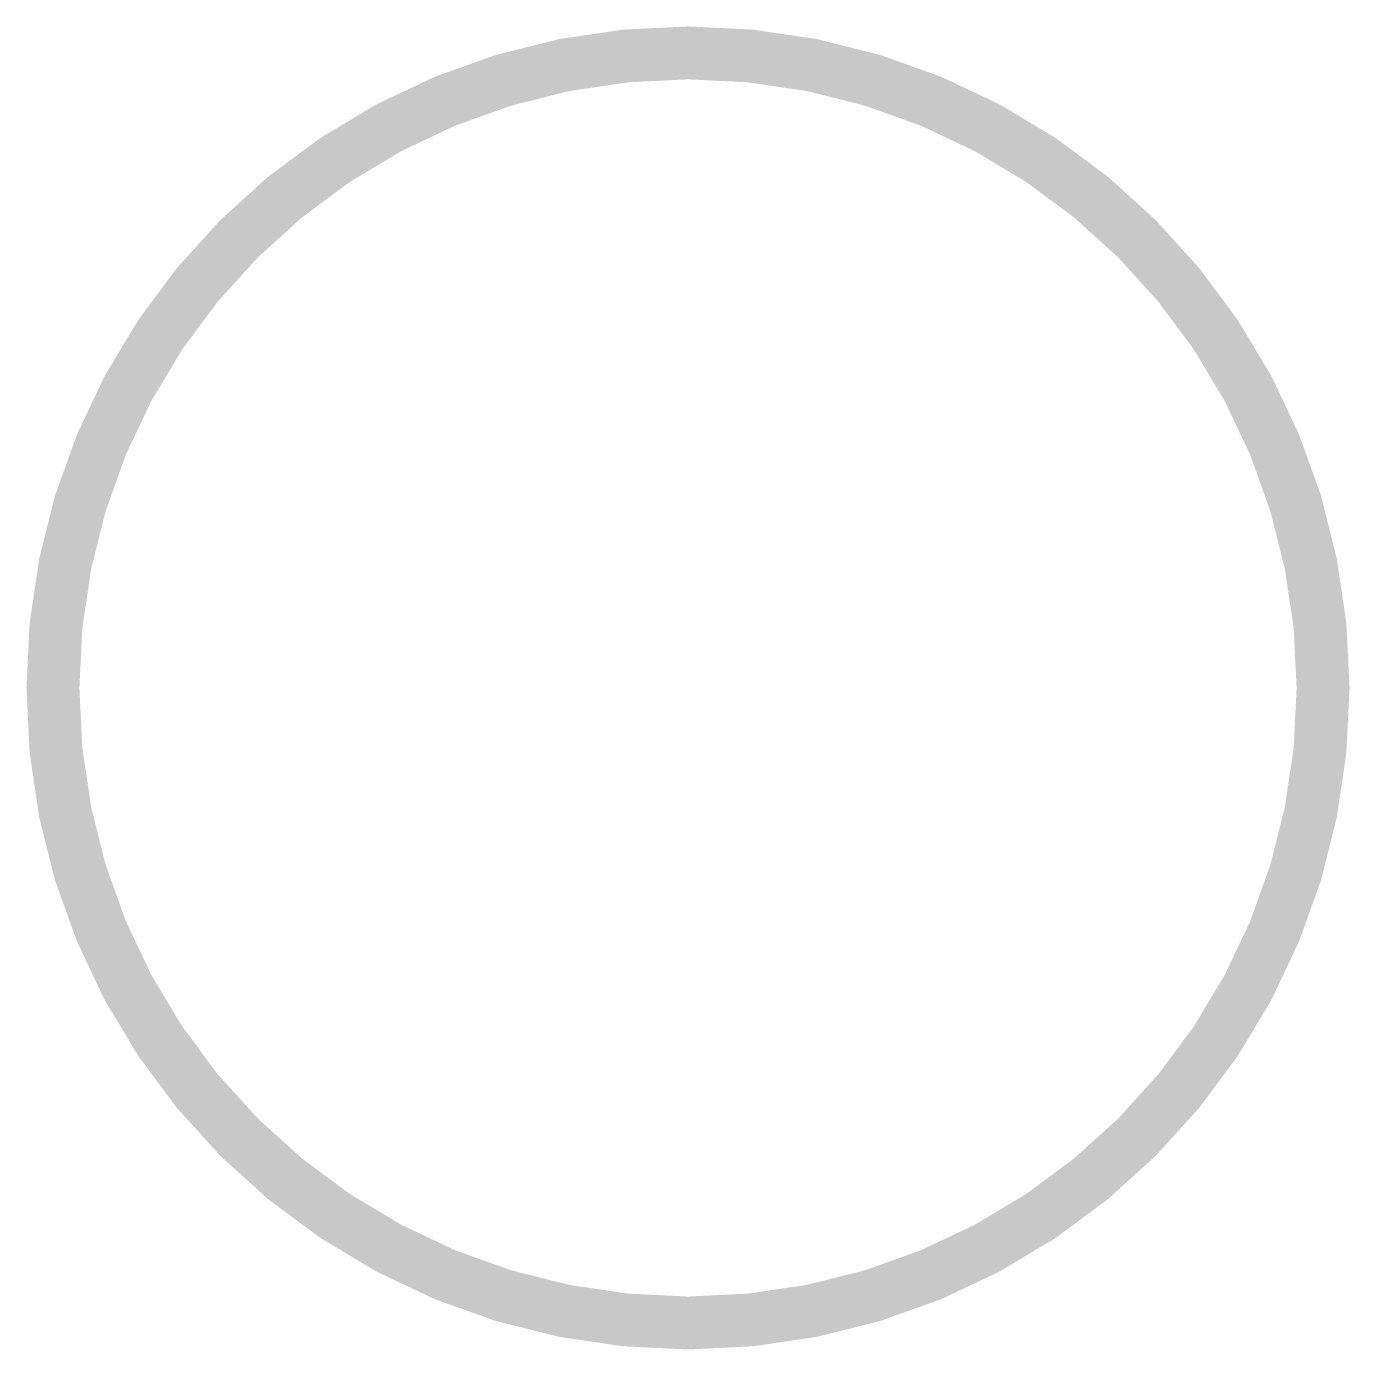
# Model space of a CAD drawing. Extents: x 282.1 to 294.6, y 498 to 510.5.
import ezdxf

# ---------------------------------------------------------------- set-up
doc = ezdxf.new("R2010")
doc.units = 0
doc.header["$LTSCALE"] = 10
doc.layers.get('0').update_dxf_attribs({"color": 1, "linetype": 'CONTINUOUS'})

msp = doc.modelspace()

# ---------------------------------------------------------------- linework, layer by layer
at = {"const_width": 0.5}
msp.add_lwpolyline([(294.374, 504.243, 1), (282.374, 504.243, 1), (294.374, 504.243, 1)], format="xyb", dxfattribs=at)

doc.saveas('drawing.dxf')
